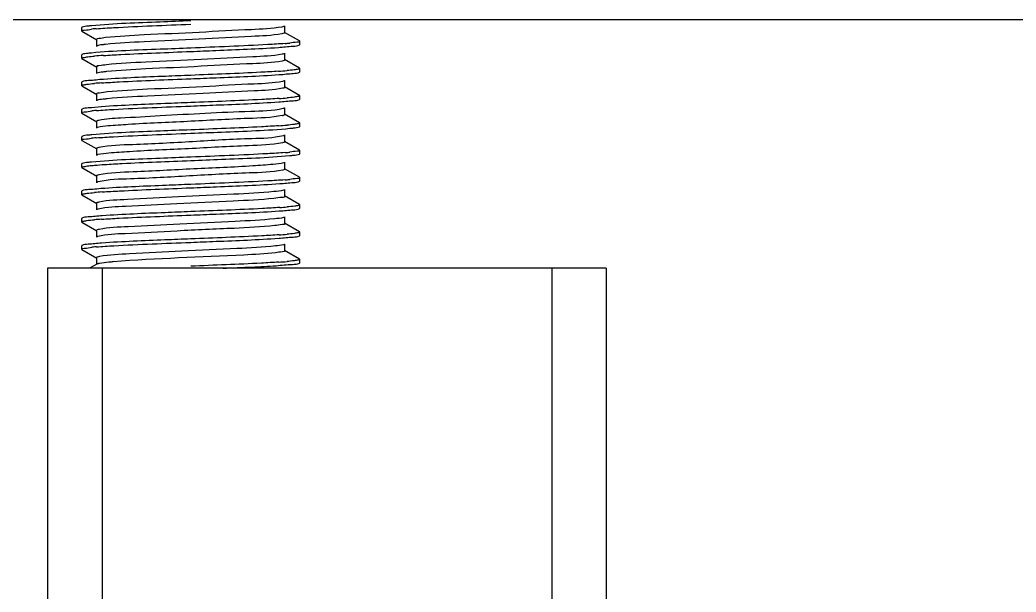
# Model space of a CAD drawing. Extents: x 1680110 to 4798266, y 269661 to 1249705.
# Drawn here: x 2404134 to 2404760, y 649973 to 650333 of the extents above; entities that cross this region are included whole.
import ezdxf

# ---------------------------------------------------------------- set-up
doc = ezdxf.new("R2010")
doc.units = 0
doc.header["$LTSCALE"] = 1000
doc.header["$MEASUREMENT"] = 0
doc.layers.add('BZ', color=8, linetype='Continuous')

# ---------------------------------------------------------------- blocks, each defined once
blk = doc.blocks.new('gfhhrryyfd')
at = {"linetype": 'Continuous'}
for p, q in [((3692966.58, -1757116.25), (3692966.42, -1757116.43)), ((3692966.42, -1757118.58), (3692966.42, -1757116.43)), ((3692966.58, -1757118.77), (3692966.42, -1757118.58)), ((3692966.58, -1757118.77), (3692975.89, -1757124.15)), ((3693103.42, -1757124.82), (3693094.11, -1757119.43)), ((3693094.3, -1757119.65), (3693094.3, -1757115.36)), ((3692975.7, -1757123.94), (3692975.7, -1757128.22)), ((3693103.42, -1757124.82), (3693103.58, -1757125.01)), ((3693103.58, -1757127.15), (3693103.58, -1757125.01)), ((3693094.3, -1757136.79), (3693094.3, -1757132.51)), ((3693103.42, -1757127.34), (3693103.58, -1757127.15)), ((3692966.58, -1757133.39), (3692966.42, -1757133.58)), ((3692966.42, -1757135.72), (3692966.42, -1757133.58)), ((3692966.58, -1757135.91), (3692966.42, -1757135.72)), ((3692966.58, -1757135.91), (3692975.89, -1757141.3)), ((3693103.42, -1757141.96), (3693094.11, -1757136.58)), ((3692975.7, -1757141.08), (3692975.7, -1757145.37)), ((3693103.42, -1757141.96), (3693103.58, -1757142.15)), ((3693103.42, -1757144.48), (3693103.58, -1757144.3)), ((3693103.58, -1757144.3), (3693103.58, -1757142.15)), ((3692966.58, -1757150.54), (3692966.42, -1757150.72)), ((3692966.42, -1757152.87), (3692966.42, -1757150.72)), ((3693094.3, -1757153.94), (3693094.3, -1757149.65)), ((3692966.58, -1757153.06), (3692966.42, -1757152.87)), ((3692966.58, -1757153.06), (3692975.89, -1757158.44)), ((3692975.7, -1757158.23), (3692975.7, -1757162.51)), ((3693103.42, -1757159.11), (3693094.11, -1757153.72)), ((3693103.42, -1757159.11), (3693103.58, -1757159.3)), ((3693103.42, -1757161.63), (3693103.58, -1757161.44)), ((3693103.58, -1757161.44), (3693103.58, -1757159.3)), ((3692966.58, -1757167.68), (3692966.42, -1757167.87)), ((3692966.42, -1757170.01), (3692966.42, -1757167.87)), ((3692966.58, -1757170.2), (3692966.42, -1757170.01)), ((3692966.58, -1757170.2), (3692975.89, -1757175.59)), ((3693103.42, -1757176.25), (3693094.11, -1757170.87)), ((3693094.3, -1757171.08), (3693094.3, -1757166.8)), ((3692975.7, -1757175.37), (3692975.7, -1757179.66)), ((3693103.42, -1757176.25), (3693103.58, -1757176.44)), ((3693103.58, -1757178.59), (3693103.58, -1757176.44)), ((3693103.42, -1757178.77), (3693103.58, -1757178.59)), ((3692966.58, -1757184.83), (3692966.42, -1757185.02)), ((3692966.42, -1757187.16), (3692966.42, -1757185.02)), ((3692966.58, -1757187.35), (3692966.42, -1757187.16)), ((3692966.58, -1757187.35), (3692975.89, -1757192.73)), ((3693093.33, -1757188.72), (3693092.83, -1757188.84)), ((3693103.42, -1757193.4), (3693094.11, -1757188.01)), ((3693094.3, -1757188.23), (3693094.3, -1757183.94)), ((3692975.7, -1757192.52), (3692975.7, -1757196.8)), ((3693103.42, -1757193.4), (3693103.58, -1757193.59)), ((3693103.42, -1757195.92), (3693103.58, -1757195.73)), ((3693103.58, -1757195.73), (3693103.58, -1757193.59)), ((3692966.58, -1757201.97), (3692966.42, -1757202.16)), ((3692966.42, -1757204.3), (3692966.42, -1757202.16)), ((3693094.3, -1757205.38), (3693094.3, -1757201.09)), ((3692966.58, -1757204.49), (3692966.42, -1757204.3)), ((3692966.58, -1757204.49), (3692975.89, -1757209.88)), ((3693093.53, -1757205.81), (3693092.86, -1757205.98)), ((3693103.42, -1757210.55), (3693094.11, -1757205.16)), ((3692975.7, -1757209.66), (3692975.7, -1757213.95)), ((3693103.42, -1757210.55), (3693103.58, -1757210.73)), ((3693103.42, -1757213.06), (3693103.58, -1757212.88)), ((3693103.58, -1757212.88), (3693103.58, -1757210.73)), ((3692966.58, -1757219.12), (3692966.42, -1757219.31)), ((3692966.42, -1757221.45), (3692966.42, -1757219.31)), ((3693094.3, -1757222.52), (3693094.3, -1757218.23)), ((3692966.58, -1757221.64), (3692966.42, -1757221.45)), ((3692966.58, -1757221.64), (3692975.89, -1757227.02)), ((3692975.7, -1757226.81), (3692975.7, -1757231.09)), ((3693103.42, -1757227.69), (3693094.11, -1757222.3)), ((3693103.42, -1757227.69), (3693103.58, -1757227.88)), ((3693103.42, -1757230.21), (3693103.58, -1757230.02)), ((3693103.58, -1757230.02), (3693103.58, -1757227.88)), ((3692966.58, -1757236.26), (3692966.42, -1757236.45)), ((3692966.42, -1757238.59), (3692966.42, -1757236.45)), ((3692966.58, -1757238.78), (3692966.42, -1757238.59)), ((3692966.58, -1757238.78), (3692975.89, -1757244.17)), ((3693103.42, -1757244.84), (3693094.11, -1757239.45)), ((3693094.3, -1757239.67), (3693094.3, -1757235.38)), ((3692975.7, -1757243.95), (3692975.7, -1757248.24)), ((3693103.42, -1757244.84), (3693103.58, -1757245.02)), ((3693103.58, -1757247.17), (3693103.58, -1757245.02)), ((3693103.42, -1757247.35), (3693103.58, -1757247.17)), ((3692966.58, -1757253.41), (3692966.42, -1757253.6)), ((3692966.42, -1757255.74), (3692966.42, -1757253.6)), ((3692966.58, -1757255.93), (3692966.42, -1757255.74)), ((3692966.58, -1757255.93), (3692975.89, -1757261.31)), ((3693103.42, -1757261.98), (3693094.11, -1757256.59)), ((3693094.3, -1757256.81), (3693094.3, -1757252.52)), ((3692975.7, -1757261.1), (3692975.7, -1757265.38)), ((3693103.42, -1757261.98), (3693103.58, -1757262.17)), ((3693103.42, -1757264.5), (3693103.58, -1757264.31)), ((3693103.58, -1757264.31), (3693103.58, -1757262.17)), ((3692944.99, -1757267.78), (3692944.99, -1760122.69)), ((3693296.46, -1757267.78), (3692944.99, -1757267.78)), ((3692975.89, -1757265.17), (3692971.37, -1757267.78)), ((3692979.28, -1757267.78), (3692979.28, -1760122.69)), ((3693262.17, -1757267.78), (3693262.17, -1760122.69)), ((3693296.46, -1757267.78), (3693296.46, -1760122.69))]:
    blk.add_line(p, q, dxfattribs=at)
for centre, radius, start, end in [((3692989.08, -1757290.24), 173.62, 94.73357, 95.43713), ((3692994.14, -1757350.24), 233.82, 94.54448, 94.75605), ((3693075.87, -1756893.47), 233.7, 274.54499, 274.75718), ((3693080.97, -1756953.93), 173.02, 274.73407, 275.44731), ((3693000.29, -1757443.81), 310.5, 93.71884, 94.78113), ((3693070.21, -1756840.58), 303.97, 273.75953, 274.79582), ((3692998.51, -1757438.27), 287.74, 93.89729, 94.8073), ((3693070.99, -1756867.61), 294.05, 273.84408, 274.80191), ((3692989.33, -1757344.47), 176.42, 94.73079, 95.38954), ((3692994.19, -1757402.28), 234.44, 94.54181, 94.75044), ((3693090.1, -1757158.53), 13.45, 281.51366, 282.91674), ((3693070.55, -1756879.23), 299.59, 273.79987, 274.79583), ((3692989.14, -1757359.48), 174.27, 94.73313, 95.42556), ((3692994.15, -1757418.91), 233.92, 94.54418, 94.75489), ((3693075.88, -1756962.24), 233.51, 274.54544, 274.75925), ((3693081.08, -1757023.74), 171.8, 274.73475, 275.46903), ((3693075.87, -1756979.2), 233.7, 274.54498, 274.75718), ((3693080.97, -1757039.66), 173.02, 274.73407, 275.44741), ((3692998.99, -1757512.95), 293.86, 93.84567, 94.80204), ((3693071.47, -1756942.3), 287.92, 273.89575, 274.80718), ((3692998.53, -1757524.19), 287.94, 93.89556, 94.80715), ((3693071, -1756953.53), 293.86, 273.84563, 274.80209), ((3692989.33, -1757430.27), 176.49, 94.73072, 95.38835), ((3692994.19, -1757488.03), 234.46, 94.54173, 94.75029), ((3693070.57, -1756965.13), 299.42, 273.80124, 274.79604)]:
    blk.add_arc(centre, radius, start, end, dxfattribs=at)
for points, knots in [([(3693035, -1757112.15), (3693028.57, -1757112.4), (3693007.78, -1757113.29), (3692986.96, -1757113.9), (3692972.66, -1757115.26)], [0, 0, 0, 0, 0.309388, 1, 1, 1, 1]), ([(3692975.61, -1757117.15), (3692979.24, -1757116.86), (3692999.03, -1757115.66), (3693018.83, -1757114.93), (3693035, -1757114.29)], [0, 0, 0, 0, 0.183712, 1, 1, 1, 1]), ([(3692966.42, -1757118.58), (3692966.42, -1757118.02), (3692969.63, -1757118.03), (3692971.08, -1757117.56), (3692972.63, -1757117.41)], [0, 0, 0, 0, 0.263852, 1, 1, 1, 1]), ([(3692972.66, -1757115.26), (3692971.89, -1757115.33), (3692969.88, -1757115.62), (3692967.68, -1757115.61), (3692966.58, -1757116.25)], [0, 0, 0, 0, 0.378905, 1, 1, 1, 1]), ([(3693092.28, -1757116.08), (3693086, -1757117.19), (3693068.61, -1757117.88), (3693039.77, -1757119.5), (3693009.17, -1757120.86), (3692989.5, -1757121.86), (3692981.46, -1757122.72)], [0, 0, 0, 0, 0.172398, 0.468214, 0.781513, 1, 1, 1, 1]), ([(3693092.28, -1757120.36), (3693086, -1757121.48), (3693068.61, -1757122.17), (3693039.77, -1757123.78), (3693009.17, -1757125.15), (3692989.5, -1757126.15), (3692981.46, -1757127.01)], [0, 0, 0, 0, 0.172398, 0.468214, 0.781513, 1, 1, 1, 1]), ([(3693094.11, -1757115.58), (3693093.9, -1757115.7), (3693093.29, -1757115.88), (3693092.67, -1757116.01), (3693092.28, -1757116.08)], [0, 0, 0, 0, 0.3774, 1, 1, 1, 1]), ([(3693094.3, -1757119.65), (3693094.3, -1757119.86), (3693093.36, -1757120.14), (3693092.79, -1757120.27), (3693092.28, -1757120.36)], [0, 0, 0, 0, 0.285727, 1, 1, 1, 1]), ([(3692981.46, -1757122.72), (3692980.02, -1757122.88), (3692978.65, -1757123.3), (3692975.7, -1757123.41), (3692975.7, -1757123.94)], [0, 0, 0, 0, 0.73331, 1, 1, 1, 1]), ([(3693094.39, -1757126.44), (3693090.76, -1757126.72), (3693070.97, -1757127.93), (3693051.16, -1757128.65), (3693035, -1757129.29)], [0, 0, 0, 0, 0.183696, 1, 1, 1, 1]), ([(3693103.58, -1757125.01), (3693103.58, -1757125.56), (3693100.38, -1757125.55), (3693098.94, -1757126.03), (3693097.39, -1757126.17)], [0, 0, 0, 0, 0.263842, 1, 1, 1, 1]), ([(3692972.63, -1757132.41), (3692971.86, -1757132.48), (3692969.86, -1757132.77), (3692967.68, -1757132.75), (3692966.58, -1757133.39)], [0, 0, 0, 0, 0.378807, 1, 1, 1, 1]), ([(3693035, -1757129.29), (3693028.56, -1757129.55), (3693007.77, -1757130.44), (3692986.94, -1757131.04), (3692972.63, -1757132.41)], [0, 0, 0, 0, 0.309518, 1, 1, 1, 1]), ([(3692981.46, -1757127.01), (3692980.76, -1757127.08), (3692978.91, -1757127.36), (3692976.91, -1757127.41), (3692975.89, -1757128)], [0, 0, 0, 0, 0.372879, 1, 1, 1, 1]), ([(3692980.15, -1757133.97), (3692983.79, -1757133.72), (3693002.07, -1757132.71), (3693020.36, -1757132.02), (3693035, -1757131.44)], [0, 0, 0, 0, 0.199269, 1, 1, 1, 1]), ([(3693092.58, -1757133.17), (3693086.51, -1757134.33), (3693069.4, -1757134.95), (3693040.82, -1757136.61), (3693010.08, -1757137.95), (3692990.19, -1757138.97), (3692981.98, -1757139.81)], [0, 0, 0, 0, 0.167291, 0.461164, 0.776399, 1, 1, 1, 1]), ([(3693035, -1757131.44), (3693040.29, -1757131.23), (3693058.67, -1757130.48), (3693077.06, -1757129.76), (3693090.14, -1757128.89)], [0, 0, 0, 0, 0.287582, 1, 1, 1, 1]), ([(3693090.14, -1757128.89), (3693093.22, -1757128.68), (3693097.52, -1757128.08), (3693102.22, -1757128.03), (3693103.42, -1757127.34)], [0, 0, 0, 0, 0.691032, 1, 1, 1, 1]), ([(3693094.11, -1757132.72), (3693093.93, -1757132.83), (3693093.42, -1757132.99), (3693092.9, -1757133.11), (3693092.58, -1757133.17)], [0, 0, 0, 0, 0.384879, 1, 1, 1, 1]), ([(3692966.42, -1757135.72), (3692966.42, -1757135.37), (3692968.34, -1757135.19), (3692969.29, -1757134.92), (3692970.24, -1757134.81)], [0, 0, 0, 0, 0.269511, 1, 1, 1, 1]), ([(3693092.58, -1757137.45), (3693086.51, -1757138.62), (3693069.4, -1757139.23), (3693040.82, -1757140.9), (3693010.08, -1757142.24), (3692990.19, -1757143.26), (3692981.98, -1757144.1)], [0, 0, 0, 0, 0.167291, 0.461164, 0.776399, 1, 1, 1, 1]), ([(3693094.3, -1757136.79), (3693094.3, -1757136.98), (3693093.51, -1757137.25), (3693093.01, -1757137.37), (3693092.58, -1757137.45)], [0, 0, 0, 0, 0.290239, 1, 1, 1, 1]), ([(3692981.98, -1757139.81), (3692980.41, -1757139.97), (3692978.93, -1757140.45), (3692975.7, -1757140.51), (3692975.7, -1757141.08)], [0, 0, 0, 0, 0.734244, 1, 1, 1, 1]), ([(3692981.98, -1757144.1), (3692981.21, -1757144.18), (3692979.19, -1757144.47), (3692977, -1757144.5), (3692975.89, -1757145.15)], [0, 0, 0, 0, 0.374868, 1, 1, 1, 1]), ([(3693090.14, -1757143.89), (3693086.5, -1757144.13), (3693068.12, -1757145.16), (3693049.74, -1757145.85), (3693035, -1757146.44)], [0, 0, 0, 0, 0.198417, 1, 1, 1, 1]), ([(3693090.7, -1757145.99), (3693093.64, -1757145.79), (3693097.77, -1757145.22), (3693102.27, -1757145.14), (3693103.42, -1757144.48)], [0, 0, 0, 0, 0.690302, 1, 1, 1, 1]), ([(3693103.58, -1757142.15), (3693103.58, -1757142.48), (3693101.81, -1757142.68), (3693100.93, -1757142.92), (3693100.04, -1757143.03)], [0, 0, 0, 0, 0.270664, 1, 1, 1, 1]), ([(3692966.42, -1757152.87), (3692966.42, -1757152.57), (3692967.99, -1757152.35), (3692968.79, -1757152.14), (3692969.59, -1757152.04)], [0, 0, 0, 0, 0.27234, 1, 1, 1, 1]), ([(3692980.15, -1757148.97), (3692977.01, -1757149.18), (3692972.61, -1757149.79), (3692967.8, -1757149.83), (3692966.58, -1757150.54)], [0, 0, 0, 0, 0.691422, 1, 1, 1, 1]), ([(3692978.95, -1757151.19), (3692982.6, -1757150.94), (3693001.28, -1757149.88), (3693019.97, -1757149.18), (3693035, -1757148.58)], [0, 0, 0, 0, 0.195623, 1, 1, 1, 1]), ([(3693035, -1757146.44), (3693029.75, -1757146.65), (3693011.47, -1757147.39), (3692993.17, -1757148.1), (3692980.15, -1757148.97)], [0, 0, 0, 0, 0.286943, 1, 1, 1, 1]), ([(3693092.85, -1757150.26), (3693087, -1757151.48), (3693070.17, -1757152.01), (3693041.87, -1757153.73), (3693011.01, -1757155.04), (3692990.91, -1757156.07), (3692982.52, -1757156.9)], [0, 0, 0, 0, 0.162162, 0.454084, 0.771262, 1, 1, 1, 1]), ([(3693035, -1757148.58), (3693040.36, -1757148.37), (3693058.94, -1757147.61), (3693077.51, -1757146.89), (3693090.7, -1757145.99)], [0, 0, 0, 0, 0.288852, 1, 1, 1, 1]), ([(3693094.11, -1757149.87), (3693093.96, -1757149.96), (3693093.54, -1757150.1), (3693093.11, -1757150.2), (3693092.85, -1757150.26)], [0, 0, 0, 0, 0.393314, 1, 1, 1, 1]), ([(3692982.52, -1757156.9), (3692980.82, -1757157.07), (3692979.22, -1757157.59), (3692975.7, -1757157.61), (3692975.7, -1757158.23)], [0, 0, 0, 0, 0.734831, 1, 1, 1, 1]), ([(3693092.85, -1757154.54), (3693087, -1757155.77), (3693070.17, -1757156.29), (3693041.87, -1757158.02), (3693011.01, -1757159.33), (3692990.91, -1757160.36), (3692982.52, -1757161.19)], [0, 0, 0, 0, 0.162162, 0.454084, 0.771262, 1, 1, 1, 1]), ([(3693094.3, -1757153.94), (3693094.3, -1757154.1), (3693093.65, -1757154.37), (3693093.22, -1757154.47), (3693092.85, -1757154.54)], [0, 0, 0, 0, 0.295741, 1, 1, 1, 1]), ([(3692982.52, -1757161.19), (3692981.68, -1757161.27), (3692979.49, -1757161.59), (3692977.1, -1757161.59), (3692975.89, -1757162.29)], [0, 0, 0, 0, 0.376612, 1, 1, 1, 1]), ([(3693035, -1757163.58), (3693029.59, -1757163.8), (3693010.9, -1757164.56), (3692992.21, -1757165.28), (3692978.95, -1757166.19)], [0, 0, 0, 0, 0.289631, 1, 1, 1, 1]), ([(3693090.7, -1757161), (3693087.05, -1757161.25), (3693068.49, -1757162.29), (3693049.92, -1757162.99), (3693035, -1757163.58)], [0, 0, 0, 0, 0.19668, 1, 1, 1, 1]), ([(3693035, -1757165.73), (3693040.32, -1757165.51), (3693058.8, -1757164.77), (3693077.28, -1757164.05), (3693090.41, -1757163.16)], [0, 0, 0, 0, 0.288191, 1, 1, 1, 1]), ([(3693090.41, -1757163.16), (3693093.42, -1757162.96), (3693097.64, -1757162.37), (3693102.25, -1757162.3), (3693103.42, -1757161.63)], [0, 0, 0, 0, 0.69071, 1, 1, 1, 1]), ([(3693103.58, -1757159.3), (3693103.58, -1757159.61), (3693101.92, -1757159.82), (3693101.08, -1757160.04), (3693100.24, -1757160.15)], [0, 0, 0, 0, 0.271439, 1, 1, 1, 1]), ([(3692966.42, -1757170.01), (3692966.42, -1757169.44), (3692969.69, -1757169.47), (3692971.17, -1757168.98), (3692972.75, -1757168.83)], [0, 0, 0, 0, 0.263692, 1, 1, 1, 1]), ([(3692978.95, -1757166.19), (3692976.09, -1757166.39), (3692972.08, -1757166.95), (3692967.7, -1757167.04), (3692966.58, -1757167.68)], [0, 0, 0, 0, 0.689821, 1, 1, 1, 1]), ([(3692975.63, -1757168.58), (3692979.26, -1757168.29), (3692999.04, -1757167.09), (3693018.84, -1757166.37), (3693035, -1757165.73)], [0, 0, 0, 0, 0.18376, 1, 1, 1, 1]), ([(3693093.1, -1757167.35), (3693086.46, -1757168.88), (3693060.41, -1757169.36), (3693026.43, -1757171.37), (3692994.6, -1757173.22), (3692981.63, -1757173.83), (3692977.14, -1757174.77)], [0, 0, 0, 0, 0.176039, 0.666697, 0.881547, 1, 1, 1, 1]), ([(3693094.11, -1757167.02), (3693093.99, -1757167.09), (3693093.65, -1757167.21), (3693093.31, -1757167.3), (3693093.1, -1757167.35)], [0, 0, 0, 0, 0.40288, 1, 1, 1, 1]), ([(3692977.14, -1757174.77), (3692976.77, -1757174.85), (3692976.34, -1757174.94), (3692975.7, -1757175.21), (3692975.7, -1757175.37)], [0, 0, 0, 0, 0.704901, 1, 1, 1, 1]), ([(3693092.78, -1757171.7), (3693085.67, -1757173.16), (3693065.54, -1757173.6), (3693033.28, -1757175.63), (3693003.81, -1757176.64), (3692985.05, -1757178.16), (3692978.55, -1757178.6), (3692976.42, -1757179.23)], [0, 0, 0, 0, 0.186624, 0.514349, 0.833932, 0.943063, 1, 1, 1, 1]), ([(3693094.3, -1757171.08), (3693094.3, -1757171.22), (3693093.78, -1757171.48), (3693093.41, -1757171.56), (3693093.1, -1757171.63)], [0, 0, 0, 0, 0.302509, 1, 1, 1, 1]), ([(3693103.58, -1757176.44), (3693103.58, -1757176.77), (3693101.83, -1757176.97), (3693100.96, -1757177.21), (3693100.08, -1757177.32)], [0, 0, 0, 0, 0.270675, 1, 1, 1, 1]), ([(3693035, -1757180.73), (3693028.58, -1757180.98), (3693007.83, -1757181.87), (3692987.05, -1757182.48), (3692972.75, -1757183.83)], [0, 0, 0, 0, 0.30899, 1, 1, 1, 1]), ([(3692975.62, -1757185.73), (3692979.25, -1757185.44), (3692999.03, -1757184.24), (3693018.83, -1757183.52), (3693035, -1757182.87)], [0, 0, 0, 0, 0.183719, 1, 1, 1, 1]), ([(3692976.42, -1757179.23), (3692976.32, -1757179.26), (3692976.14, -1757179.32), (3692975.96, -1757179.4), (3692975.89, -1757179.44)], [0, 0, 0, 0, 0.570679, 1, 1, 1, 1]), ([(3693090.41, -1757178.16), (3693086.76, -1757178.41), (3693068.3, -1757179.44), (3693049.82, -1757180.14), (3693035, -1757180.73)], [0, 0, 0, 0, 0.197576, 1, 1, 1, 1]), ([(3693035, -1757182.87), (3693041.45, -1757182.62), (3693062.27, -1757181.72), (3693083.13, -1757181.13), (3693097.45, -1757179.75)], [0, 0, 0, 0, 0.309889, 1, 1, 1, 1]), ([(3693097.45, -1757179.75), (3693098.21, -1757179.68), (3693100.18, -1757179.4), (3693102.33, -1757179.4), (3693103.42, -1757178.77)], [0, 0, 0, 0, 0.378508, 1, 1, 1, 1]), ([(3692966.42, -1757187.16), (3692966.42, -1757186.6), (3692969.64, -1757186.61), (3692971.1, -1757186.13), (3692972.66, -1757185.99)], [0, 0, 0, 0, 0.263792, 1, 1, 1, 1]), ([(3692972.75, -1757183.83), (3692971.97, -1757183.91), (3692969.93, -1757184.19), (3692967.7, -1757184.18), (3692966.58, -1757184.83)], [0, 0, 0, 0, 0.379214, 1, 1, 1, 1]), ([(3693092.83, -1757188.84), (3693085.83, -1757190.29), (3693065.91, -1757190.72), (3693033.87, -1757192.74), (3693004.47, -1757193.79), (3692985.52, -1757195.24), (3692978.87, -1757195.73), (3692976.62, -1757196.32)], [0, 0, 0, 0, 0.184168, 0.509408, 0.829314, 0.94023, 1, 1, 1, 1]), ([(3693093.33, -1757184.44), (3693086.87, -1757186.09), (3693067.57, -1757186.21), (3693036.06, -1757188.25), (3693004, -1757189.99), (3692984.14, -1757190.46), (3692977.16, -1757191.91)], [0, 0, 0, 0, 0.171627, 0.491604, 0.816321, 1, 1, 1, 1]), ([(3693094.11, -1757184.16), (3693094.01, -1757184.22), (3693093.75, -1757184.32), (3693093.49, -1757184.4), (3693093.33, -1757184.44)], [0, 0, 0, 0, 0.413783, 1, 1, 1, 1]), ([(3693094.3, -1757188.23), (3693094.3, -1757188.35), (3693093.89, -1757188.58), (3693093.58, -1757188.66), (3693093.33, -1757188.72)], [0, 0, 0, 0, 0.310906, 1, 1, 1, 1]), ([(3692977.16, -1757191.91), (3692976.79, -1757191.99), (3692976.35, -1757192.09), (3692975.7, -1757192.36), (3692975.7, -1757192.52)], [0, 0, 0, 0, 0.705268, 1, 1, 1, 1]), ([(3693094.39, -1757195.02), (3693090.76, -1757195.31), (3693070.97, -1757196.51), (3693051.17, -1757197.23), (3693035, -1757197.87)], [0, 0, 0, 0, 0.183681, 1, 1, 1, 1]), ([(3693097.39, -1757196.9), (3693098.16, -1757196.83), (3693100.15, -1757196.54), (3693102.32, -1757196.55), (3693103.42, -1757195.92)], [0, 0, 0, 0, 0.378702, 1, 1, 1, 1]), ([(3693103.58, -1757193.59), (3693103.58, -1757194.14), (3693100.41, -1757194.13), (3693098.98, -1757194.6), (3693097.45, -1757194.75)], [0, 0, 0, 0, 0.263922, 1, 1, 1, 1]), ([(3692972.66, -1757200.99), (3692971.89, -1757201.06), (3692969.88, -1757201.34), (3692967.69, -1757201.33), (3692966.58, -1757201.97)], [0, 0, 0, 0, 0.378914, 1, 1, 1, 1]), ([(3693035, -1757197.87), (3693028.57, -1757198.13), (3693007.79, -1757199.02), (3692986.97, -1757199.62), (3692972.66, -1757200.99)], [0, 0, 0, 0, 0.309377, 1, 1, 1, 1]), ([(3692976.62, -1757196.32), (3692976.47, -1757196.36), (3692976.22, -1757196.43), (3692975.98, -1757196.53), (3692975.89, -1757196.59)], [0, 0, 0, 0, 0.583561, 1, 1, 1, 1]), ([(3693093.53, -1757201.53), (3693091.38, -1757202.15), (3693084.84, -1757202.6), (3693066.04, -1757204.1), (3693036.59, -1757205.13), (3693004.37, -1757207.15), (3692984.29, -1757207.59), (3692977.21, -1757209.04)], [0, 0, 0, 0, 0.05757, 0.167104, 0.486771, 0.813942, 1, 1, 1, 1]), ([(3692980.94, -1757202.49), (3692984.57, -1757202.26), (3693002.58, -1757201.27), (3693020.61, -1757200.59), (3693035, -1757200.02)], [0, 0, 0, 0, 0.201476, 1, 1, 1, 1]), ([(3693035, -1757200.02), (3693041.44, -1757199.76), (3693062.24, -1757198.87), (3693083.08, -1757198.27), (3693097.39, -1757196.9)], [0, 0, 0, 0, 0.309644, 1, 1, 1, 1]), ([(3693094.11, -1757201.31), (3693094.03, -1757201.35), (3693093.84, -1757201.43), (3693093.65, -1757201.5), (3693093.53, -1757201.53)], [0, 0, 0, 0, 0.426274, 1, 1, 1, 1]), ([(3692966.42, -1757204.3), (3692966.42, -1757203.9), (3692968.67, -1757203.76), (3692969.74, -1757203.44), (3692970.85, -1757203.32)], [0, 0, 0, 0, 0.267181, 1, 1, 1, 1]), ([(3693092.86, -1757205.98), (3693085.95, -1757207.43), (3693066.26, -1757207.88), (3693034.38, -1757209.65), (3693002.82, -1757211.59), (3692983.45, -1757211.86), (3692976.84, -1757213.41)], [0, 0, 0, 0, 0.182036, 0.504841, 0.824917, 1, 1, 1, 1]), ([(3693094.3, -1757205.38), (3693094.3, -1757205.47), (3693093.99, -1757205.69), (3693093.73, -1757205.76), (3693093.53, -1757205.81)], [0, 0, 0, 0, 0.3214, 1, 1, 1, 1]), ([(3692977.21, -1757209.04), (3692976.82, -1757209.12), (3692976.37, -1757209.23), (3692975.7, -1757209.5), (3692975.7, -1757209.66)], [0, 0, 0, 0, 0.706045, 1, 1, 1, 1]), ([(3692976.84, -1757213.41), (3692976.65, -1757213.46), (3692976.32, -1757213.54), (3692976.01, -1757213.66), (3692975.89, -1757213.73)], [0, 0, 0, 0, 0.594844, 1, 1, 1, 1]), ([(3693094.39, -1757212.16), (3693090.76, -1757212.45), (3693070.97, -1757213.65), (3693051.16, -1757214.38), (3693035, -1757215.02)], [0, 0, 0, 0, 0.183696, 1, 1, 1, 1]), ([(3693035, -1757217.16), (3693040.41, -1757216.95), (3693059.09, -1757216.19), (3693077.78, -1757215.47), (3693091.03, -1757214.55)], [0, 0, 0, 0, 0.289612, 1, 1, 1, 1]), ([(3693091.03, -1757214.55), (3693093.9, -1757214.36), (3693097.92, -1757213.8), (3693102.3, -1757213.71), (3693103.42, -1757213.06)], [0, 0, 0, 0, 0.68982, 1, 1, 1, 1]), ([(3693103.58, -1757210.73), (3693103.58, -1757211.29), (3693100.38, -1757211.28), (3693098.94, -1757211.75), (3693097.39, -1757211.9)], [0, 0, 0, 0, 0.263843, 1, 1, 1, 1]), ([(3692966.42, -1757221.45), (3692966.42, -1757221.13), (3692968.08, -1757220.93), (3692968.92, -1757220.7), (3692969.75, -1757220.59)], [0, 0, 0, 0, 0.271461, 1, 1, 1, 1]), ([(3692980.94, -1757217.5), (3692977.61, -1757217.71), (3692972.96, -1757218.36), (3692967.86, -1757218.37), (3692966.58, -1757219.12)], [0, 0, 0, 0, 0.692393, 1, 1, 1, 1]), ([(3693087.35, -1757219.57), (3693078.98, -1757220.39), (3693058.97, -1757221.42), (3693028.24, -1757222.73), (3692999.99, -1757224.42), (3692983.16, -1757224.99), (3692977.27, -1757226.18)], [0, 0, 0, 0, 0.228646, 0.544797, 0.836336, 1, 1, 1, 1]), ([(3692979.29, -1757219.75), (3692982.93, -1757219.5), (3693001.5, -1757218.46), (3693020.08, -1757217.76), (3693035, -1757217.16)], [0, 0, 0, 0, 0.196648, 1, 1, 1, 1]), ([(3693035, -1757215.02), (3693029.86, -1757215.22), (3693011.83, -1757215.95), (3692993.81, -1757216.66), (3692980.94, -1757217.5)], [0, 0, 0, 0, 0.285303, 1, 1, 1, 1]), ([(3693094.11, -1757218.45), (3693093.87, -1757218.59), (3693091.62, -1757219.18), (3693089.35, -1757219.37), (3693087.35, -1757219.57)], [0, 0, 0, 0, 0.122061, 1, 1, 1, 1]), ([(3692977.27, -1757226.18), (3692976.87, -1757226.26), (3692976.41, -1757226.36), (3692975.7, -1757226.64), (3692975.7, -1757226.81)], [0, 0, 0, 0, 0.707033, 1, 1, 1, 1]), ([(3693087.35, -1757223.85), (3693078.82, -1757224.69), (3693058.43, -1757225.74), (3693027.27, -1757227.01), (3692999.07, -1757228.88), (3692982.39, -1757229.22), (3692976.79, -1757230.57)], [0, 0, 0, 0, 0.232215, 0.552573, 0.843952, 1, 1, 1, 1]), ([(3693094.3, -1757222.52), (3693094.3, -1757223.15), (3693090.71, -1757223.15), (3693089.08, -1757223.68), (3693087.35, -1757223.85)], [0, 0, 0, 0, 0.265035, 1, 1, 1, 1]), ([(3692976.79, -1757230.57), (3692976.61, -1757230.61), (3692976.3, -1757230.7), (3692976, -1757230.81), (3692975.89, -1757230.88)], [0, 0, 0, 0, 0.592052, 1, 1, 1, 1]), ([(3693035, -1757232.16), (3693029.63, -1757232.38), (3693011.06, -1757233.13), (3692992.48, -1757233.85), (3692979.29, -1757234.75)], [0, 0, 0, 0, 0.288872, 1, 1, 1, 1]), ([(3693091.03, -1757229.55), (3693087.38, -1757229.81), (3693068.71, -1757230.86), (3693050.03, -1757231.57), (3693035, -1757232.16)], [0, 0, 0, 0, 0.195653, 1, 1, 1, 1]), ([(3693035, -1757234.31), (3693040.37, -1757234.09), (3693058.94, -1757233.34), (3693077.52, -1757232.62), (3693090.71, -1757231.72)], [0, 0, 0, 0, 0.288875, 1, 1, 1, 1]), ([(3693090.71, -1757231.72), (3693093.65, -1757231.52), (3693097.78, -1757230.95), (3693102.27, -1757230.87), (3693103.42, -1757230.21)], [0, 0, 0, 0, 0.690288, 1, 1, 1, 1]), ([(3693103.58, -1757227.88), (3693103.58, -1757228.18), (3693102.01, -1757228.39), (3693101.2, -1757228.61), (3693100.41, -1757228.71)], [0, 0, 0, 0, 0.272315, 1, 1, 1, 1]), ([(3692966.42, -1757238.59), (3692966.42, -1757238.29), (3692967.99, -1757238.08), (3692968.8, -1757237.87), (3692969.59, -1757237.76)], [0, 0, 0, 0, 0.272311, 1, 1, 1, 1]), ([(3692979.29, -1757234.75), (3692976.34, -1757234.95), (3692972.22, -1757235.53), (3692967.73, -1757235.6), (3692966.58, -1757236.26)], [0, 0, 0, 0, 0.690302, 1, 1, 1, 1]), ([(3693087.9, -1757236.66), (3693079.65, -1757237.5), (3693059.71, -1757238.52), (3693028.94, -1757239.85), (3693000.42, -1757241.53), (3692983.38, -1757242.13), (3692977.36, -1757243.3)], [0, 0, 0, 0, 0.224737, 0.540402, 0.833844, 1, 1, 1, 1]), ([(3692978.97, -1757236.92), (3692982.61, -1757236.67), (3693001.28, -1757235.61), (3693019.97, -1757234.91), (3693035, -1757234.31)], [0, 0, 0, 0, 0.195657, 1, 1, 1, 1]), ([(3693094.11, -1757235.6), (3693093.89, -1757235.73), (3693091.83, -1757236.29), (3693089.73, -1757236.47), (3693087.9, -1757236.66)], [0, 0, 0, 0, 0.124156, 1, 1, 1, 1]), ([(3693094.3, -1757239.67), (3693094.3, -1757240.25), (3693091.01, -1757240.3), (3693089.5, -1757240.78), (3693087.9, -1757240.94)], [0, 0, 0, 0, 0.265691, 1, 1, 1, 1]), ([(3692977.36, -1757243.3), (3692976.94, -1757243.39), (3692976.45, -1757243.5), (3692975.7, -1757243.78), (3692975.7, -1757243.95)], [0, 0, 0, 0, 0.708636, 1, 1, 1, 1]), ([(3693087.9, -1757240.94), (3693079.39, -1757241.81), (3693058.88, -1757242.86), (3693027.45, -1757244.13), (3692999.03, -1757246.09), (3692982.19, -1757246.31), (3692976.64, -1757247.75)], [0, 0, 0, 0, 0.230178, 0.552364, 0.845602, 1, 1, 1, 1]), ([(3693103.58, -1757245.02), (3693103.58, -1757245.34), (3693101.92, -1757245.54), (3693101.08, -1757245.77), (3693100.24, -1757245.88)], [0, 0, 0, 0, 0.271465, 1, 1, 1, 1]), ([(3692978.97, -1757251.92), (3692976.1, -1757252.12), (3692972.08, -1757252.68), (3692967.7, -1757252.76), (3692966.58, -1757253.41)], [0, 0, 0, 0, 0.689837, 1, 1, 1, 1]), ([(3692975.63, -1757254.31), (3692979.26, -1757254.02), (3692999.04, -1757252.82), (3693018.84, -1757252.1), (3693035, -1757251.45)], [0, 0, 0, 0, 0.183761, 1, 1, 1, 1]), ([(3692976.64, -1757247.75), (3692976.49, -1757247.79), (3692976.23, -1757247.86), (3692975.98, -1757247.97), (3692975.89, -1757248.02)], [0, 0, 0, 0, 0.58403, 1, 1, 1, 1]), ([(3693035, -1757249.31), (3693029.59, -1757249.52), (3693010.91, -1757250.28), (3692992.22, -1757251), (3692978.97, -1757251.92)], [0, 0, 0, 0, 0.289606, 1, 1, 1, 1]), ([(3693090.71, -1757246.72), (3693087.06, -1757246.97), (3693068.5, -1757248.02), (3693049.92, -1757248.72), (3693035, -1757249.31)], [0, 0, 0, 0, 0.196649, 1, 1, 1, 1]), ([(3693035, -1757251.45), (3693040.32, -1757251.24), (3693058.8, -1757250.49), (3693077.28, -1757249.77), (3693090.42, -1757248.89)], [0, 0, 0, 0, 0.288211, 1, 1, 1, 1]), ([(3693090.42, -1757248.89), (3693093.43, -1757248.68), (3693097.64, -1757248.1), (3693102.25, -1757248.03), (3693103.42, -1757247.35)], [0, 0, 0, 0, 0.690698, 1, 1, 1, 1]), ([(3692966.42, -1757255.74), (3692966.42, -1757255.17), (3692969.7, -1757255.2), (3692971.17, -1757254.71), (3692972.76, -1757254.56)], [0, 0, 0, 0, 0.263689, 1, 1, 1, 1]), ([(3693088.43, -1757253.75), (3693080.35, -1757254.61), (3693060.63, -1757255.61), (3693029.99, -1757256.97), (3693001.21, -1757258.6), (3692983.88, -1757259.27), (3692977.65, -1757260.4)], [0, 0, 0, 0, 0.219618, 0.533346, 0.828732, 1, 1, 1, 1]), ([(3693088.43, -1757258.04), (3693081.8, -1757258.74), (3693047.72, -1757260.7), (3693013.6, -1757261.52), (3692986.23, -1757263.73)], [0, 0, 0, 0, 0.195307, 1, 1, 1, 1]), ([(3693094.11, -1757252.74), (3693093.9, -1757252.86), (3693092.02, -1757253.4), (3693090.1, -1757253.57), (3693088.43, -1757253.75)], [0, 0, 0, 0, 0.126422, 1, 1, 1, 1]), ([(3693094.3, -1757256.81), (3693094.3, -1757257.35), (3693091.29, -1757257.45), (3693089.9, -1757257.88), (3693088.43, -1757258.04)], [0, 0, 0, 0, 0.266491, 1, 1, 1, 1]), ([(3692977.65, -1757260.4), (3692977.16, -1757260.48), (3692976.6, -1757260.61), (3692975.7, -1757260.9), (3692975.7, -1757261.1)], [0, 0, 0, 0, 0.713347, 1, 1, 1, 1]), ([(3692977.65, -1757264.68), (3692977.44, -1757264.72), (3692977.06, -1757264.79), (3692976.69, -1757264.88), (3692976.52, -1757264.93)], [0, 0, 0, 0, 0.550321, 1, 1, 1, 1]), ([(3692986.23, -1757263.73), (3692985.31, -1757263.81), (3692982.45, -1757264.06), (3692979.58, -1757264.33), (3692977.65, -1757264.68)], [0, 0, 0, 0, 0.319148, 1, 1, 1, 1]), ([(3693090.42, -1757263.89), (3693086.77, -1757264.13), (3693068.31, -1757265.17), (3693049.83, -1757265.86), (3693035, -1757266.45)], [0, 0, 0, 0, 0.197548, 1, 1, 1, 1]), ([(3693055.21, -1757267.78), (3693061.38, -1757267.52), (3693072.53, -1757266.98), (3693087.23, -1757266.44), (3693096.91, -1757265.27), (3693102.11, -1757265.26), (3693103.42, -1757264.5)], [0, 0, 0, 0, 0.383058, 0.694328, 0.906069, 1, 1, 1, 1]), ([(3693103.58, -1757262.17), (3693103.58, -1757262.5), (3693101.83, -1757262.69), (3693100.96, -1757262.93), (3693100.09, -1757263.04)], [0, 0, 0, 0, 0.270698, 1, 1, 1, 1]), ([(3692976.52, -1757264.93), (3692976.4, -1757264.96), (3692976.18, -1757265.03), (3692975.97, -1757265.12), (3692975.89, -1757265.17)], [0, 0, 0, 0, 0.576749, 1, 1, 1, 1])]:
    blk.add_open_spline(points, degree=3, knots=knots, dxfattribs=at)
for points in [[(3692970.24, -1757134.81), (3692971.63, -1757134.64), (3692973.02, -1757134.51), (3692974.41, -1757134.39)], [(3693100.04, -1757143.03), (3693098.57, -1757143.22), (3693097.1, -1757143.35), (3693095.62, -1757143.48)], [(3692969.59, -1757152.04), (3692971.18, -1757151.82), (3692972.79, -1757151.68), (3692974.4, -1757151.54)], [(3693100.24, -1757160.15), (3693098.7, -1757160.35), (3693097.15, -1757160.49), (3693095.6, -1757160.63)], [(3693100.08, -1757177.32), (3693098.59, -1757177.51), (3693097.1, -1757177.64), (3693095.6, -1757177.77)], [(3692970.85, -1757203.32), (3692972.06, -1757203.18), (3692973.27, -1757203.07), (3692974.48, -1757202.97)], [(3692974.48, -1757202.97), (3692976.63, -1757202.79), (3692978.79, -1757202.63), (3692980.94, -1757202.49)], [(3692969.75, -1757220.59), (3692971.3, -1757220.39), (3692972.85, -1757220.25), (3692974.39, -1757220.12)], [(3693100.41, -1757228.71), (3693098.81, -1757228.92), (3693097.21, -1757229.07), (3693095.6, -1757229.21)], [(3692969.59, -1757237.76), (3692971.19, -1757237.55), (3692972.79, -1757237.4), (3692974.4, -1757237.26)], [(3693100.24, -1757245.88), (3693098.7, -1757246.08), (3693097.15, -1757246.22), (3693095.6, -1757246.35)], [(3693100.09, -1757263.04), (3693098.59, -1757263.23), (3693097.1, -1757263.37), (3693095.6, -1757263.5)]]:
    blk.add_open_spline(points, degree=3, dxfattribs=at)
at = {"layer": 'BZ'}
blk.add_line((3696111.76, -1757111.61), (3686283.39, -1757111.61), dxfattribs=at)

msp = doc.modelspace()

# ---------------------------------------------------------------- block references
at = {"lineweight": -3, "xscale": 0.9999959468841553, "yscale": 0.9999959506094456, "zscale": 0.9999959495959999}
msp.add_blockref('gfhhrryyfd', (-1288778.82, 2407437.34), dxfattribs=at)

doc.saveas('drawing.dxf')
